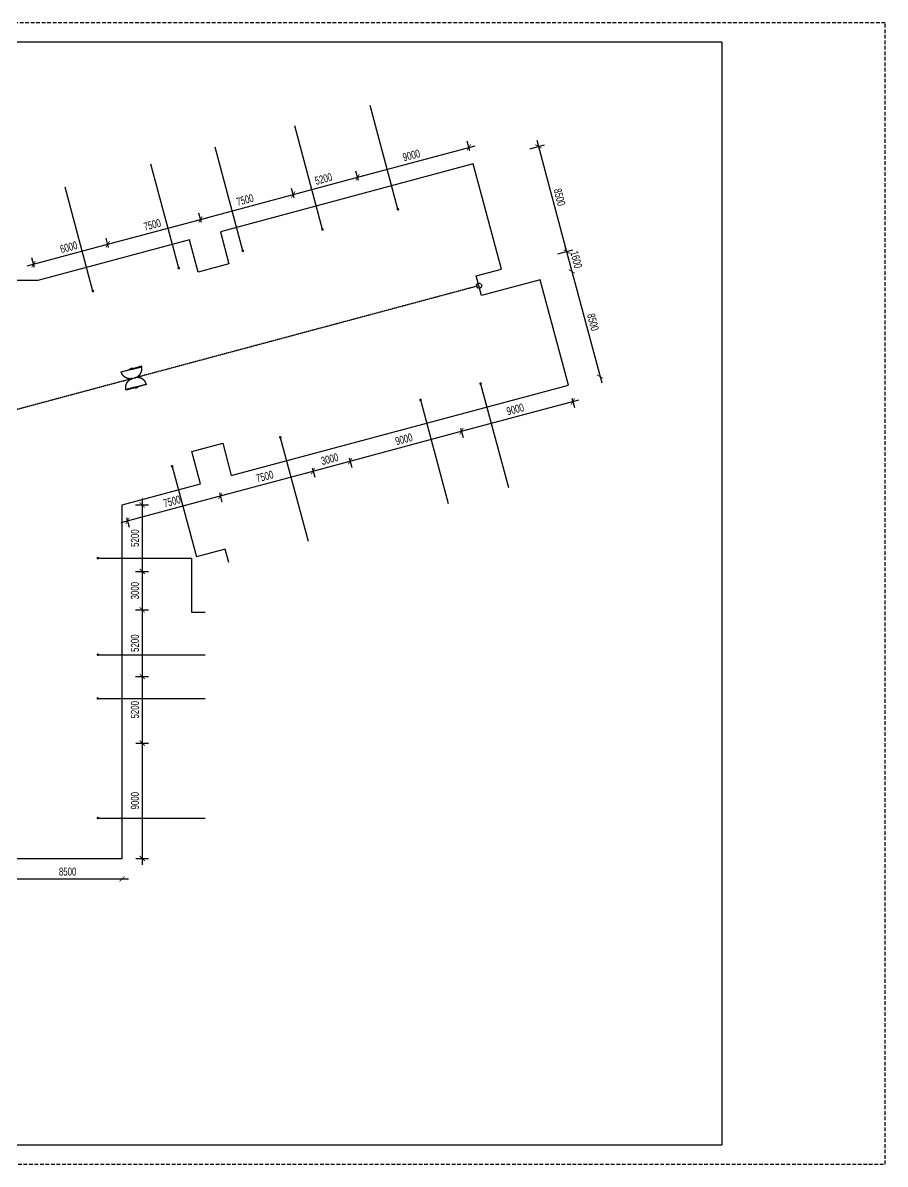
# Model space of a CAD drawing. Header units: millimetres. Extents: x 43 to 126043, y -89269 to -169.
# Drawn here: x 58703 to 126043, y -89269 to -169 of the extents above; entities that cross this region are included whole.
import ezdxf

# ---------------------------------------------------------------- set-up
doc = ezdxf.new("R2010")
doc.units = ezdxf.units.MM
doc.linetypes.add('HIDDEN', pattern=[9.525, 6.35, -3.175])
doc.layers.get('0').update_dxf_attribs({"color": 231})
doc.layers.get('DefPoints').update_dxf_attribs({"color": 191})
for name, color, linetype in [('A-DOOR', 142, 'Continuous'), ('MDI-BAO', 1, 'Continuous'), ('S-DIM', 231, 'Continuous')]:
    doc.layers.add(name, color=color, linetype=linetype)
doc.layers.add('A-TEXT', color=255, linetype='Continuous', lineweight=25)
doc.layers.add('MDI-HANHLANG', color=5, linetype='HIDDEN', plot=False)
doc.styles.add('250602-MB CO CAU CĂN HO X1-3A-1$0$style1', font='arial.ttf')
doc.styles.add('DIM', font='arial.ttf', dxfattribs={"width": 0.7})
doc.dimstyles.new('1-500', dxfattribs={"dimscale": 500, "dimtxt": 1.25, "dimasz": 0.8, "dimexe": 1, "dimexo": 1, "dimgap": 0.5, "dimtad": 1, "dimdec": 0, "dimrnd": 10, "dimdsep": 46, "dimtxsty": 'DIM', "dimblk1": 'ARCHTICK', "dimblk2": 'ARCHTICK', "dimsah": 1, "dimcen": 0, "dimdle": 1, "dimclrd": 256, "dimclre": 256, "dimclrt": 7, "dimadec": 0, "dimazin": 0, "dimtfac": 1, "dimtdec": 0, "dimtix": 1, "dimtmove": 2, "dimatfit": 0, "dimldrblk": 'ARCHTICK', "dimfxl": 1, "dimtolj": 1, "dimarcsym": 0})
doc.dimstyles.new('250602-MB CO CAU CĂN HO X1-3A-1$0$Dim_50', dxfattribs={"dimscale": 50, "dimtxt": 2, "dimasz": 1.5, "dimexe": 1, "dimexo": 0, "dimgap": 1, "dimtad": 1, "dimdec": 0, "dimlfac": -1, "dimzin": 12, "dimdsep": 46, "dimtxsty": '250602-MB CO CAU CĂN HO X1-3A-1$0$style1', "dimblk1": '250602-MB CO CAU CĂN HO X1-3A-1$0$_ARCHTICK', "dimblk2": '250602-MB CO CAU CĂN HO X1-3A-1$0$_ARCHTICK', "dimsah": 1, "dimcen": 1.5, "dimdle": 1.5, "dimclrd": 256, "dimclre": 256, "dimclrt": 2, "dimadec": 1, "dimazin": 3, "dimtm": 1e-09, "dimtfac": 0.416667, "dimtdec": 0, "dimtix": 1, "dimtmove": 2, "dimatfit": 3, "dimfxl": 7, "dimfxlon": 1, "dimtolj": 1, "dimtzin": 0, "dimlwd": -1, "dimlwe": -1, "dimarcsym": 1})

# ---------------------------------------------------------------- blocks, each defined once
blk = doc.blocks.new('VTK-A1_BoKhungTen')
at = {"layer": 'DefPoints', "linetype": 'HIDDEN', "ltscale": 0.3}
blk.add_lwpolyline([(0, -594), (840, -594), (840, 0), (0, 0)], close=True, dxfattribs=at)
at = {"layer": 'DefPoints'}
for points in [[(755, -10), (30, -10), (30, -584), (755, -584)], [(755, -10), (755, -584)]]:
    blk.add_lwpolyline(points, dxfattribs=at)
blk = doc.blocks.new('*U61')
for p, q in [((-635, -90), (-635, -50)), ((-100, -70), (-635, -70)), ((-100, -90), (-100, -50)), ((-635, -1480), (-635, -1520)), ((-100, -1500), (-635, -1500)), ((-100, -1480), (-100, -1520))]:
    blk.add_line(p, q)
for points in [[(180, 0), (180, -60), (40, -60), (40, -50), (0, -50), (0, 0)], [(0, -50), (0, -90), (-735, -90), (-735, -50)], [(0, -1520), (0, -1480), (-735, -1480), (-735, -1520)], [(180, -1570), (180, -1510), (40, -1510), (40, -1520), (0, -1520), (0, -1570)]]:
    blk.add_lwpolyline(points, close=True)
at = {"linetype": 'HIDDEN', "ltscale": 1000}
for centre, start, end in [((0, -50), 180.00004, 270), ((0, -1520), 90, 179.99996)]:
    blk.add_arc(centre, 735, start, end, dxfattribs=at)
blk = doc.blocks.new('250602-MB CO CAU CĂN HO X1-3A-1$0$_ARCHTICK')
at = {"color": 0, "linetype": 'ByBlock', "const_width": 0.15}
blk.add_lwpolyline([(-0.5, -0.5), (0.5, 0.5)], dxfattribs=at)
blk = doc.blocks.new('_ArchTick')
at = {"color": 0, "linetype": 'ByBlock', "const_width": 0.15}
blk.add_lwpolyline([(-0.5, -0.5), (0.5, 0.5)], dxfattribs=at)
blk = doc.blocks.new('*D71')
at = {"layer": 'DefPoints', "color": 0, "transparency": 16777216}
for p in [(65332, -17456), (65529, -18191, 0), (59734, -19744, 0)]:
    blk.add_point(p, dxfattribs=at)
at = {"layer": 'S-DIM', "lineweight": -2, "transparency": 16777216}
for p, q in [((59054, -19139), (65815, -17327)), ((65400, -17708), (65203, -16973)), ((59604, -19261), (59407, -18526))]:
    blk.add_line(p, q, dxfattribs=at)
at = {"layer": 'S-DIM', "lineweight": -2, "transparency": 16777216, "xscale": 400, "yscale": 400, "zscale": 400}
for p, rotation in [((65332, -17456), 15.00061931163853), ((59537, -19009), 195.0006193116386)]:
    blk.add_blockref('_ArchTick', p, dxfattribs=dict(at, rotation=rotation))
at = {"layer": 'S-DIM', "color": 7, "transparency": 16777216, "insert": (62287, -17683), "char_height": 625, "attachment_point": 5, "rotation": 15.00062, "style": 'DIM'}
blk.add_mtext('\\A1;6000', dxfattribs=at)
blk = doc.blocks.new('*D72')
at = {"layer": 'DefPoints', "color": 0, "transparency": 16777216}
for p in [(72577, -15515), (72773, -16250, 0), (65529, -18191, 0)]:
    blk.add_point(p, dxfattribs=at)
at = {"layer": 'S-DIM', "lineweight": -2, "transparency": 16777216}
for p, q in [((72644, -15767), (72447, -15032)), ((64849, -17586), (73060, -15386)), ((65400, -17708), (65203, -16973))]:
    blk.add_line(p, q, dxfattribs=at)
at = {"layer": 'S-DIM', "lineweight": -2, "transparency": 16777216, "xscale": 400, "yscale": 400, "zscale": 400}
for p, rotation in [((72577, -15515), 15.00061931299234), ((65332, -17456), 195.0006193129923)]:
    blk.add_blockref('_ArchTick', p, dxfattribs=dict(at, rotation=rotation))
at = {"layer": 'S-DIM', "color": 7, "transparency": 16777216, "insert": (68807, -15936), "char_height": 625, "attachment_point": 5, "rotation": 15.00062, "style": 'DIM'}
blk.add_mtext('\\A1;7500', dxfattribs=at)
blk = doc.blocks.new('*D73')
at = {"layer": 'DefPoints', "color": 0, "transparency": 16777216}
for p in [(79821, -13574), (80018, -14309, 0), (72773, -16250, 0)]:
    blk.add_point(p, dxfattribs=at)
at = {"layer": 'S-DIM', "lineweight": -2, "transparency": 16777216}
for p, q in [((79888, -13826), (79692, -13091)), ((72094, -15645), (80304, -13444)), ((72644, -15767), (72447, -15032))]:
    blk.add_line(p, q, dxfattribs=at)
at = {"layer": 'S-DIM', "lineweight": -2, "transparency": 16777216, "xscale": 400, "yscale": 400, "zscale": 400}
for p, rotation in [((79821, -13574), 15.00061931299234), ((72577, -15515), 195.0006193129923)]:
    blk.add_blockref('_ArchTick', p, dxfattribs=dict(at, rotation=rotation))
at = {"layer": 'S-DIM', "color": 7, "transparency": 16777216, "insert": (76052, -13995), "char_height": 625, "attachment_point": 5, "rotation": 15.00062, "style": 'DIM'}
blk.add_mtext('\\A1;7500', dxfattribs=at)
blk = doc.blocks.new('*D74')
at = {"layer": 'DefPoints', "color": 0, "transparency": 16777216}
for p in [(84844, -12228), (85041, -12963, 0), (80018, -14309, 0)]:
    blk.add_point(p, dxfattribs=at)
at = {"layer": 'S-DIM', "lineweight": -2, "transparency": 16777216}
for p, q in [((79338, -13703), (85327, -12099)), ((84911, -12480), (84714, -11745)), ((79888, -13826), (79692, -13091))]:
    blk.add_line(p, q, dxfattribs=at)
at = {"layer": 'S-DIM', "lineweight": -2, "transparency": 16777216, "xscale": 400, "yscale": 400, "zscale": 400}
for p, rotation in [((84844, -12228), 15.00061931299234), ((79821, -13574), 195.0006193129923)]:
    blk.add_blockref('_ArchTick', p, dxfattribs=dict(at, rotation=rotation))
at = {"layer": 'S-DIM', "color": 7, "transparency": 16777216, "insert": (82185, -12351), "char_height": 625, "attachment_point": 5, "rotation": 15.00062, "style": 'DIM'}
blk.add_mtext('\\A1;5200', dxfattribs=at)
blk = doc.blocks.new('*D75')
at = {"layer": 'DefPoints', "color": 0, "transparency": 16777216}
for p in [(93537, -9898), (93734, -10633, 0), (85041, -12963, 0)]:
    blk.add_point(p, dxfattribs=at)
at = {"layer": 'S-DIM', "lineweight": -2, "transparency": 16777216}
for p, q in [((84361, -12357), (94020, -9769)), ((93605, -10150), (93408, -9416)), ((84911, -12480), (84714, -11745))]:
    blk.add_line(p, q, dxfattribs=at)
at = {"layer": 'S-DIM', "lineweight": -2, "transparency": 16777216, "xscale": 400, "yscale": 400, "zscale": 400}
for p, rotation in [((93537, -9898), 15.00061931299234), ((84844, -12228), 195.0006193129923)]:
    blk.add_blockref('_ArchTick', p, dxfattribs=dict(at, rotation=rotation))
at = {"layer": 'S-DIM', "color": 7, "transparency": 16777216, "insert": (89043, -10514), "char_height": 625, "attachment_point": 5, "rotation": 15.00062, "style": 'DIM'}
blk.add_mtext('\\A1;9000', dxfattribs=at)
blk = doc.blocks.new('*D76')
at = {"layer": 'DefPoints', "color": 0, "transparency": 16777216}
for p in [(73923, -36371, 0), (74120, -37105), (66679, -38312, 0)]:
    blk.add_point(p, dxfattribs=at)
at = {"layer": 'S-DIM', "lineweight": -2, "transparency": 16777216}
for p, q in [((66392, -39175), (74603, -36975)), ((74052, -36854), (74249, -37588)), ((66808, -38795), (67005, -39529))]:
    blk.add_line(p, q, dxfattribs=at)
at = {"layer": 'S-DIM', "lineweight": -2, "transparency": 16777216, "xscale": 400, "yscale": 400, "zscale": 400}
for p, rotation in [((74120, -37105), 15.00000000005376), ((66875, -39046), 195.0000000000538)]:
    blk.add_blockref('_ArchTick', p, dxfattribs=dict(at, rotation=rotation))
at = {"layer": 'S-DIM', "color": 7, "transparency": 16777216, "insert": (70350, -37526), "char_height": 625, "attachment_point": 5, "rotation": 15, "style": 'DIM'}
blk.add_mtext('\\A1;7500', dxfattribs=at)
blk = doc.blocks.new('*D77')
at = {"layer": 'DefPoints', "color": 0, "transparency": 16777216}
for p in [(81167, -34430, 0), (81364, -35164), (73923, -36371, 0)]:
    blk.add_point(p, dxfattribs=at)
at = {"layer": 'S-DIM', "lineweight": -2, "transparency": 16777216}
for p, q in [((73637, -37234), (81847, -35034)), ((81297, -34913), (81493, -35647)), ((74052, -36854), (74249, -37588))]:
    blk.add_line(p, q, dxfattribs=at)
at = {"layer": 'S-DIM', "lineweight": -2, "transparency": 16777216, "xscale": 400, "yscale": 400, "zscale": 400}
for p, rotation in [((81364, -35164), 15.00000000366276), ((74120, -37105), 195.0000000036628)]:
    blk.add_blockref('_ArchTick', p, dxfattribs=dict(at, rotation=rotation))
at = {"layer": 'S-DIM', "color": 7, "transparency": 16777216, "insert": (77595, -35585), "char_height": 625, "attachment_point": 5, "rotation": 15, "style": 'DIM'}
blk.add_mtext('\\A1;7500', dxfattribs=at)
blk = doc.blocks.new('*D78')
at = {"layer": 'DefPoints', "color": 0, "transparency": 16777216}
for p in [(84065, -33654, 0), (81167, -34430, 0), (84262, -34387)]:
    blk.add_point(p, dxfattribs=at)
at = {"layer": 'S-DIM', "lineweight": -2, "transparency": 16777216}
for p, q in [((80881, -35293), (84745, -34258)), ((84195, -34136), (84391, -34870)), ((81297, -34913), (81493, -35647))]:
    blk.add_line(p, q, dxfattribs=at)
at = {"layer": 'S-DIM', "lineweight": -2, "transparency": 16777216, "xscale": 400, "yscale": 400, "zscale": 400}
for p, rotation in [((84262, -34387), 15.00000000366276), ((81364, -35164), 195.0000000036628)]:
    blk.add_blockref('_ArchTick', p, dxfattribs=dict(at, rotation=rotation))
at = {"layer": 'S-DIM', "color": 7, "transparency": 16777216, "insert": (82666, -34226), "char_height": 625, "attachment_point": 5, "rotation": 15, "style": 'DIM'}
blk.add_mtext('\\A1;3000', dxfattribs=at)
blk = doc.blocks.new('*D79')
at = {"layer": 'DefPoints', "color": 0, "transparency": 16777216}
for p in [(92759, -31324, 0), (92955, -32058), (84065, -33654, 0)]:
    blk.add_point(p, dxfattribs=at)
at = {"layer": 'S-DIM', "lineweight": -2, "transparency": 16777216}
for p, q in [((83779, -34517), (93438, -31928)), ((92888, -31807), (93085, -32541)), ((84195, -34136), (84391, -34870))]:
    blk.add_line(p, q, dxfattribs=at)
at = {"layer": 'S-DIM', "lineweight": -2, "transparency": 16777216, "xscale": 400, "yscale": 400, "zscale": 400}
for p, rotation in [((92955, -32058), 15.00000000366276), ((84262, -34387), 195.0000000036628)]:
    blk.add_blockref('_ArchTick', p, dxfattribs=dict(at, rotation=rotation))
at = {"layer": 'S-DIM', "color": 7, "transparency": 16777216, "insert": (88461, -32673), "char_height": 625, "attachment_point": 5, "rotation": 15, "style": 'DIM'}
blk.add_mtext('\\A1;9000', dxfattribs=at)
blk = doc.blocks.new('*D80')
at = {"layer": 'DefPoints', "color": 0, "transparency": 16777216}
for p in [(101452, -28995, 0), (101649, -29729), (92759, -31324, 0)]:
    blk.add_point(p, dxfattribs=at)
at = {"layer": 'S-DIM', "lineweight": -2, "transparency": 16777216}
for p, q in [((92472, -32187), (102131, -29599)), ((101581, -29478), (101778, -30211)), ((92888, -31807), (93085, -32541))]:
    blk.add_line(p, q, dxfattribs=at)
at = {"layer": 'S-DIM', "lineweight": -2, "transparency": 16777216, "xscale": 400, "yscale": 400, "zscale": 400}
for p, rotation in [((101649, -29729), 15.00000000366276), ((92955, -32058), 195.0000000036628)]:
    blk.add_blockref('_ArchTick', p, dxfattribs=dict(at, rotation=rotation))
at = {"layer": 'S-DIM', "color": 7, "transparency": 16777216, "insert": (97155, -30343), "char_height": 625, "attachment_point": 5, "rotation": 15, "style": 'DIM'}
blk.add_mtext('\\A1;9000', dxfattribs=at)
blk = doc.blocks.new('*D89')
at = {"layer": 'DefPoints', "color": 0, "transparency": 16777216}
for p in [(67004, -37796, 0), (67004, -42996, 0), (68027, -42996)]:
    blk.add_point(p, dxfattribs=at)
at = {"layer": 'S-DIM', "lineweight": -2, "transparency": 16777216}
for p, q in [((68027, -37296), (68027, -43496)), ((67504, -37796), (68527, -37796)), ((67504, -42996), (68527, -42996))]:
    blk.add_line(p, q, dxfattribs=at)
at = {"layer": 'S-DIM', "lineweight": -2, "transparency": 16777216, "xscale": 400, "yscale": 400, "zscale": 400}
for p, rotation in [((68027, -37796), 90), ((68027, -42996), 270)]:
    blk.add_blockref('_ArchTick', p, dxfattribs=dict(at, rotation=rotation))
at = {"layer": 'S-DIM', "color": 7, "transparency": 16777216, "insert": (67458, -40396), "char_height": 625, "attachment_point": 5, "rotation": 90, "style": 'DIM'}
blk.add_mtext('\\A1;5200', dxfattribs=at)
blk = doc.blocks.new('*D90')
at = {"layer": 'DefPoints', "color": 0, "transparency": 16777216}
for p in [(67004, -42996, 0), (67004, -45996, 0), (68027, -45996)]:
    blk.add_point(p, dxfattribs=at)
at = {"layer": 'S-DIM', "lineweight": -2, "transparency": 16777216}
for p, q in [((68027, -42496), (68027, -46496)), ((67504, -42996), (68527, -42996)), ((67504, -45996), (68527, -45996))]:
    blk.add_line(p, q, dxfattribs=at)
at = {"layer": 'S-DIM', "lineweight": -2, "transparency": 16777216, "xscale": 400, "yscale": 400, "zscale": 400}
for p, rotation in [((68027, -42996), 90), ((68027, -45996), 270)]:
    blk.add_blockref('_ArchTick', p, dxfattribs=dict(at, rotation=rotation))
at = {"layer": 'S-DIM', "color": 7, "transparency": 16777216, "insert": (67458, -44496), "char_height": 625, "attachment_point": 5, "rotation": 90, "style": 'DIM'}
blk.add_mtext('\\A1;3000', dxfattribs=at)
blk = doc.blocks.new('*D91')
at = {"layer": 'DefPoints', "color": 0, "transparency": 16777216}
for p in [(67004, -45996, 0), (67004, -51196, 0), (68027, -51196)]:
    blk.add_point(p, dxfattribs=at)
at = {"layer": 'S-DIM', "lineweight": -2, "transparency": 16777216}
for p, q in [((67504, -45996), (68527, -45996)), ((68027, -45496), (68027, -51696)), ((67504, -51196), (68527, -51196))]:
    blk.add_line(p, q, dxfattribs=at)
at = {"layer": 'S-DIM', "lineweight": -2, "transparency": 16777216, "xscale": 400, "yscale": 400, "zscale": 400}
for p, rotation in [((68027, -45996), 90), ((68027, -51196), 270)]:
    blk.add_blockref('_ArchTick', p, dxfattribs=dict(at, rotation=rotation))
at = {"layer": 'S-DIM', "color": 7, "transparency": 16777216, "insert": (67458, -48596), "char_height": 625, "attachment_point": 5, "rotation": 90, "style": 'DIM'}
blk.add_mtext('\\A1;5200', dxfattribs=at)
blk = doc.blocks.new('*D92')
at = {"layer": 'DefPoints', "color": 0, "transparency": 16777216}
for p in [(67004, -51196, 0), (67019, -56396, 0), (68027, -56396)]:
    blk.add_point(p, dxfattribs=at)
at = {"layer": 'S-DIM', "lineweight": -2, "transparency": 16777216}
for p, q in [((68027, -50696), (68027, -56896)), ((67504, -51196), (68527, -51196)), ((67519, -56396), (68527, -56396))]:
    blk.add_line(p, q, dxfattribs=at)
at = {"layer": 'S-DIM', "lineweight": -2, "transparency": 16777216, "xscale": 400, "yscale": 400, "zscale": 400}
for p, rotation in [((68027, -51196), 90), ((68027, -56396), 270)]:
    blk.add_blockref('_ArchTick', p, dxfattribs=dict(at, rotation=rotation))
at = {"layer": 'S-DIM', "color": 7, "transparency": 16777216, "insert": (67458, -53796), "char_height": 625, "attachment_point": 5, "rotation": 90, "style": 'DIM'}
blk.add_mtext('\\A1;5200', dxfattribs=at)
blk = doc.blocks.new('*D93')
at = {"layer": 'DefPoints', "color": 0, "transparency": 16777216}
for p in [(67019, -56396, 0), (67019, -65396, 0), (68027, -65396)]:
    blk.add_point(p, dxfattribs=at)
at = {"layer": 'S-DIM', "lineweight": -2, "transparency": 16777216}
for p, q in [((68027, -55896), (68027, -65896)), ((67519, -56396), (68527, -56396)), ((67519, -65396), (68527, -65396))]:
    blk.add_line(p, q, dxfattribs=at)
at = {"layer": 'S-DIM', "lineweight": -2, "transparency": 16777216, "xscale": 400, "yscale": 400, "zscale": 400}
for p, rotation in [((68027, -56396), 90), ((68027, -65396), 270)]:
    blk.add_blockref('_ArchTick', p, dxfattribs=dict(at, rotation=rotation))
at = {"layer": 'S-DIM', "color": 7, "transparency": 16777216, "insert": (67458, -60896), "char_height": 625, "attachment_point": 5, "rotation": 90, "style": 'DIM'}
blk.add_mtext('\\A1;9000', dxfattribs=at)
blk = doc.blocks.new('*D97')
at = {"layer": 'DefPoints', "color": 0, "transparency": 16777216}
for p in [(97802, -10130, 0), (100002, -18340, 0), (101162, -18029)]:
    blk.add_point(p, dxfattribs=at)
at = {"layer": 'S-DIM', "lineweight": -2, "transparency": 16777216}
for p, q in [((98285, -10000), (99444, -9690)), ((98832, -9336), (101291, -18512)), ((100485, -18211), (101645, -17900))]:
    blk.add_line(p, q, dxfattribs=at)
at = {"layer": 'S-DIM', "lineweight": -2, "transparency": 16777216, "xscale": 400, "yscale": 400, "zscale": 400}
for p, rotation in [((98962, -9819), 105.0006193116794), ((101162, -18029), 285.0006193116794)]:
    blk.add_blockref('_ArchTick', p, dxfattribs=dict(at, rotation=rotation))
at = {"layer": 'S-DIM', "color": 7, "transparency": 16777216, "insert": (100611, -13777), "char_height": 625, "attachment_point": 5, "rotation": 285.00062, "style": 'DIM'}
blk.add_mtext('\\A1;8500', dxfattribs=at)
blk = doc.blocks.new('*D98')
at = {"layer": 'DefPoints', "color": 0, "transparency": 16777216}
for p in [(100002, -18340, 0), (101576, -19575, 0), (101576, -19575)]:
    blk.add_point(p, dxfattribs=at)
at = {"layer": 'S-DIM', "lineweight": -2, "transparency": 16777216}
for p, q in [((101162, -18029), (101058, -17643)), ((100485, -18211), (101645, -17900)), ((101162, -18029), (101576, -19575)), ((101576, -19575), (101679, -19961)), ((102059, -19445), (102059, -19445))]:
    blk.add_line(p, q, dxfattribs=at)
at = {"layer": 'S-DIM', "lineweight": -2, "transparency": 16777216, "xscale": 400, "yscale": 400, "zscale": 400}
for p, rotation in [((101162, -18029), 285.0006193145517), ((101576, -19575), 105.0006193145517)]:
    blk.add_blockref('_ArchTick', p, dxfattribs=dict(at, rotation=rotation))
at = {"layer": 'S-DIM', "color": 7, "transparency": 16777216, "insert": (101918, -18655), "char_height": 625, "attachment_point": 5, "rotation": 285.00062, "style": 'DIM'}
blk.add_mtext('\\A1;1600', dxfattribs=at)
blk = doc.blocks.new('*D99')
at = {"layer": 'DefPoints', "color": 0, "transparency": 16777216}
for p in [(101576, -19575, 0), (103776, -27785, 0), (103776, -27785)]:
    blk.add_point(p, dxfattribs=at)
at = {"layer": 'S-DIM', "lineweight": -2, "transparency": 16777216}
for p, q in [((101446, -19092), (103905, -28268)), ((101093, -19704), (101093, -19704)), ((104259, -27656), (104259, -27656))]:
    blk.add_line(p, q, dxfattribs=at)
at = {"layer": 'S-DIM', "lineweight": -2, "transparency": 16777216, "xscale": 400, "yscale": 400, "zscale": 400}
for p, rotation in [((101576, -19575), 105.0006193145517), ((103776, -27785), 285.0006193145517)]:
    blk.add_blockref('_ArchTick', p, dxfattribs=dict(at, rotation=rotation))
at = {"layer": 'S-DIM', "color": 7, "transparency": 16777216, "insert": (103225, -23533), "char_height": 625, "attachment_point": 5, "rotation": 285.00062, "style": 'DIM'}
blk.add_mtext('\\A1;8500', dxfattribs=at)
blk = doc.blocks.new('*D102')
at = {"layer": 'DefPoints', "color": 0, "transparency": 16777216}
for p in [(57953, -67002, 0), (66453, -67002, 0), (66453, -67002)]:
    blk.add_point(p, dxfattribs=at)
at = {"layer": 'S-DIM', "lineweight": -2, "transparency": 16777216}
blk.add_line((57453, -67002), (66953, -67002), dxfattribs=at)
at = {"layer": 'S-DIM', "lineweight": -2, "transparency": 16777216, "xscale": 400, "yscale": 400, "zscale": 400, "rotation": 180}
blk.add_blockref('_ArchTick', (57953, -67002), dxfattribs=at)
at = {"layer": 'S-DIM', "lineweight": -2, "transparency": 16777216, "xscale": 400, "yscale": 400, "zscale": 400}
blk.add_blockref('_ArchTick', (66453, -67002), dxfattribs=at)
at = {"layer": 'S-DIM', "color": 7, "transparency": 16777216, "insert": (62203, -66433), "char_height": 625, "attachment_point": 5, "style": 'DIM'}
blk.add_mtext('\\A1;8500', dxfattribs=at)

msp = doc.modelspace()

# ---------------------------------------------------------------- linework, layer by layer
at = {"layer": 'A-TEXT'}
for p, q in [((74503.1, -41253.9, 0), (72252.5, -41856.9, 0)), ((74781.8, -42294, 0), (74503.1, -41253.9, 0)), ((71901.7, -46204, 0), (71901.7, -41962.7, 0)), ((72952.6, -46204, 0), (71901.7, -46204, 0))]:
    msp.add_line(p, q, dxfattribs=at)
at = {"layer": 'MDI-BAO', "elevation": 0}
msp.add_lwpolyline([(57952.6, -65396.3), (66452.6, -65396.3), (66452.6, -37786.2), (72569, -36147.4), (71895.4, -33636.5), (74310.9, -32989.2), (74983.8, -35500.3), (101305.3, -28447.5), (99105.3, -20237.1), (94530.6, -21462.7), (94116.4, -19916.8), (96080.7, -19390.8), (93880.7, -11180.4), (74127.5, -16473.5), (74801.1, -18984.4), (72385.5, -19631.4), (71712.7, -17120.5), (59864.4, -20295.4), (54440.7, -20295.5)], dxfattribs=at)
at = {"layer": 'MDI-HANHLANG', "linetype": 'HIDDEN'}
msp.add_line((94323.5, -20689.8, 0), (57150.8, -30650.1, 0), dxfattribs=at)
at = {"layer": 'MDI-HANHLANG'}
msp.add_circle((94324.5, -20689.5, 0), 200, dxfattribs=at)

# ---------------------------------------------------------------- block references
at = {"layer": 'A-DOOR', "xscale": -1, "rotation": 194.9999999999999}
msp.add_blockref('*U61', (67486.2, -28688.6, 0), dxfattribs=at)
at = {"layer": 'A-DOOR', "rotation": 194.9999999999999}
msp.add_blockref('*U61', (67660.1, -28642, 0), dxfattribs=at)
at = {"layer": 'DefPoints', "xscale": 150, "yscale": 150, "zscale": 150}
msp.add_blockref('VTK-A1_BoKhungTen', (43.4, -168.9), dxfattribs=at)

# ---------------------------------------------------------------- dimensions: what is measured, and where the dimension line sits
at = {"layer": 'S-DIM'}
for base, p1, p2, angle, picture, middle in [((93537.2, -9898.5), (85040.7, -12962.6, 0), (93734, -10633.1, 0), 195.000619, '*D75', (89043.2, -10513.5)), ((84843.9, -12228), (80017.9, -14308.5, 0), (85040.7, -12962.6, 0), 195.000619, '*D74', (82185.1, -12351.2)), ((79821.1, -13573.9), (72773.5, -16249.7, 0), (80017.9, -14308.5, 0), 195.000619, '*D73', (76051.5, -13994.8)), ((72576.6, -15515.1), (65529.1, -18191, 0), (72773.5, -16249.7, 0), 195.000619, '*D72', (68807.1, -15936)), ((101575.7, -19574.8), (100002.2, -18339.9, 0), (101575.7, -19574.8, 0), 105.000619, '*D98', (101918.4, -18654.7)), ((103775.8, -27785.1), (101575.7, -19574.8, 0), (103775.8, -27785.1, 0), 105.000619, '*D99', (103225.5, -23532.6)), ((101648.5, -29728.5), (92758.6, -31324.1, 0), (101451.9, -28994.8, 0), 195, '*D80', (97154.5, -30343.5)), ((92955.2, -32057.9), (84065.2, -33653.5, 0), (92758.6, -31324.1, 0), 195, '*D79', (88461.2, -32672.9)), ((84261.8, -34387.3), (81167.5, -34430, 0), (84065.2, -33653.5, 0), 195, '*D78', (82665.6, -34225.6)), ((81364.1, -35163.7), (73923, -36371.1, 0), (81167.5, -34430, 0), 195, '*D77', (77594.5, -35584.6)), ((68027.4, -42996.3), (67004.1, -37796.3, 0), (67004.1, -42996.3, 0), 90, '*D89', (67458.3, -40396.3)), ((68027.4, -45996.3), (67004.1, -42996.3, 0), (67004.1, -45996.3, 0), 90, '*D90', (67458.1, -44496.3)), ((68027.4, -51196.3), (67004.1, -45996.3, 0), (67004.1, -51196.3, 0), 90, '*D91', (67458.3, -48596.3)), ((68027.4, -56396.3), (67004.1, -51196.3, 0), (67019.1, -56396.3, 0), 90, '*D92', (67458.3, -53796.3)), ((68027.4, -65396.3), (67019.1, -56396.3, 0), (67019.1, -65396.3, 0), 90, '*D93', (67458.3, -60896.3))]:
    dim = msp.add_linear_dim(base=base, p1=p1, p2=p2, angle=angle, dimstyle='1-500', dxfattribs=at)
    dim.commit()
    dim.dimension.update_dxf_attribs({"geometry": picture, "text_midpoint": middle})
for p1, p2, distance, picture, middle in [((97802.1, -10129.6, 0), (100002.2, -18339.9, 0), 1200.3, '*D97', (100611.3, -13776.8)), ((59733.5, -19743.9, 0), (65529.1, -18191, 0), 760.6, '*D71', (62287.1, -17683.1)), ((66678.6, -38312.2, 0), (73923, -36371.1, 0), -759.6, '*D76', (70350.1, -37525.7))]:
    dim = msp.add_aligned_dim(p1=p1, p2=p2, distance=distance, dimstyle='1-500', dxfattribs=at)
    dim.commit()
    dim.dimension.update_dxf_attribs({"geometry": picture, "text_midpoint": middle})
dim = msp.add_linear_dim(base=(66452.6, -67002.1), p1=(57952.6, -67002.1, 0), p2=(66452.6, -67002.1, 0), dimstyle='1-500', dxfattribs=at)
dim.commit()
dim.dimension.update_dxf_attribs({"geometry": '*D102', "text_midpoint": (62202.6, -66433)})

# ---------------------------------------------------------------- leaders
at = {"layer": 'A-TEXT'}
for points in [[(87994.8, -14724.2, 0), (85823.4, -6620.5, 0)], [(82108, -16301.5, 0), (79936.6, -8197.8, 0)], [(75887.2, -17968.3, 0), (73715.8, -9864.6, 0)], [(70876.9, -19310.8, 0), (68705.4, -11207.2, 0)], [(64180.8, -21104.9, 0), (62009.3, -13001.3, 0)], [(94451, -28338.6, 0), (96622.3, -36442.2, 0)], [(89755, -29596.8, 0), (91926.3, -37700.4, 0)], [(78811.3, -32528.8, 0), (80982.6, -40632.5, 0)], [(70359.8, -34793.3, 0), (72252.5, -41856.9, 0)], [(64563.1, -41962.8, 0), (71901.7, -41962.7, 0)], [(64563.1, -49497.6, 0), (72952.6, -49497.5, 0)], [(64563.1, -52909, 0), (72952.6, -52908.9, 0)], [(64563.1, -62245, 0), (72952.6, -62245, 0)]]:
    msp.add_leader(points, dimstyle='250602-MB CO CAU CĂN HO X1-3A-1$0$Dim_50', override={"dimasz": 4, "dimtad": 0, "dimldrblk": 'Dot', "dimtfill": 1}, dxfattribs=at)

doc.saveas('drawing.dxf')
